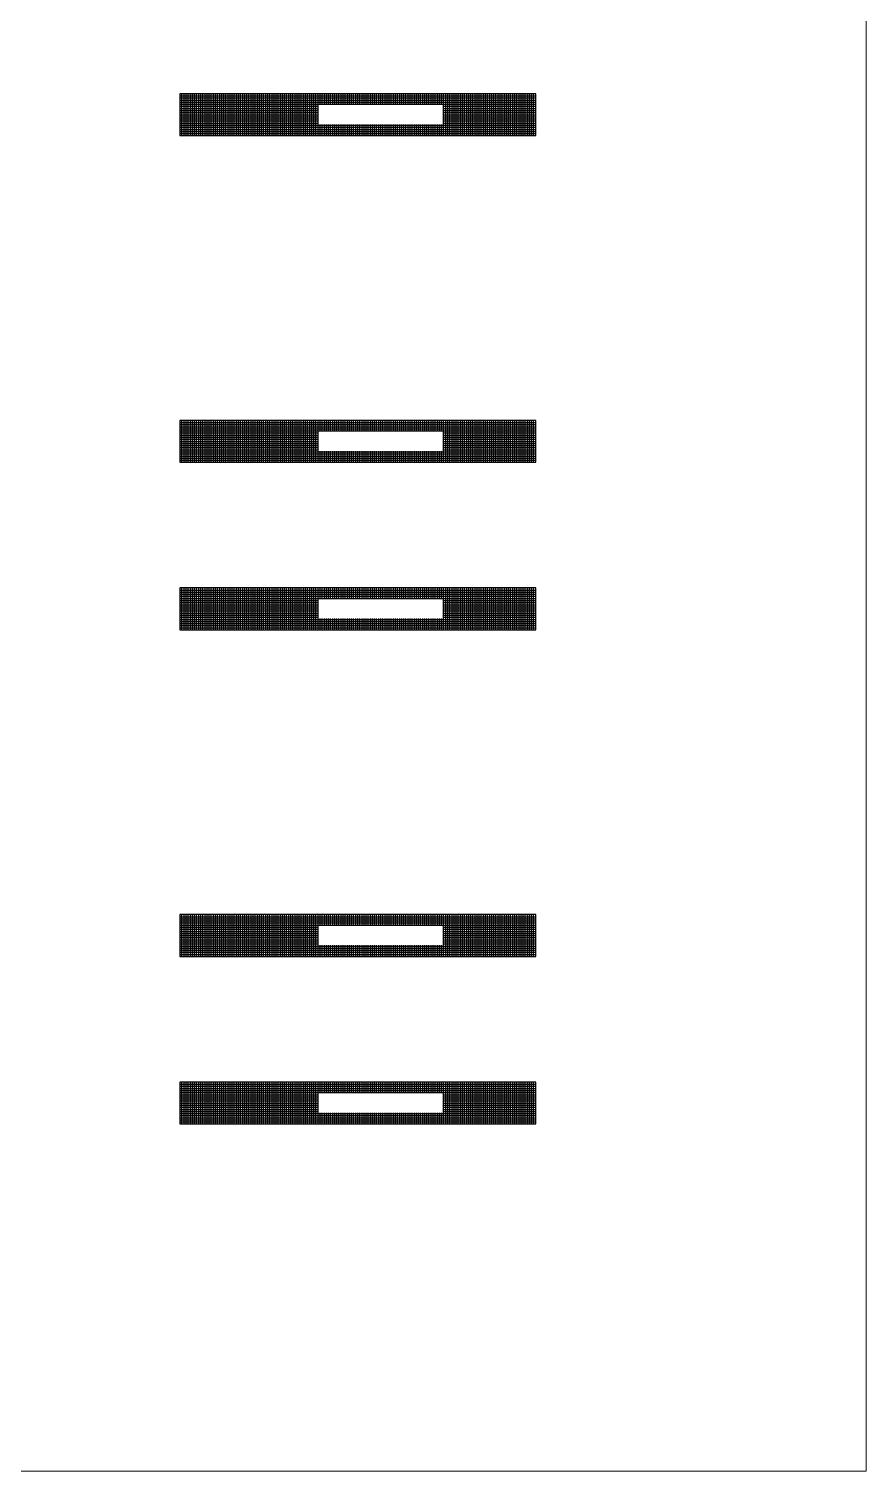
# Model space of a CAD drawing. Header units: millimetres. Extents: x 43.3 to 83.3, y 94.2 to 164.2.
# Drawn here: x 63.29 to 83.29, y 94.21 to 128.65 of the extents above; entities that cross this region are included whole.
import ezdxf

# ---------------------------------------------------------------- set-up
doc = ezdxf.new("R2010")
doc.units = ezdxf.units.MM
doc.layers.add('Adhesion Layer', color=52, linetype='Continuous')

msp = doc.modelspace()

# ---------------------------------------------------------------- linework, layer by layer
at = {"layer": 'Adhesion Layer', "linetype": 'Continuous', "lineweight": 0}
for p, q in [((83.292, 164.211), (83.292, 94.211)), ((83.292, 94.211), (43.292, 94.211))]:
    msp.add_line(p, q, dxfattribs=at)
at = {"layer": 'Adhesion Layer'}
for p, q in [((75.4, 127.1), (66.9, 127.1)), ((66.9, 127.1), (66.9, 126.1)), ((66.95, 126.1), (66.95, 127.1)), ((67, 126.1), (67, 127.1)), ((67.05, 126.1), (67.05, 127.1)), ((67.1, 126.1), (67.1, 127.1)), ((67.15, 126.1), (67.15, 127.1)), ((67.2, 126.1), (67.2, 127.1)), ((67.25, 126.1), (67.25, 127.1)), ((67.3, 126.1), (67.3, 127.1)), ((67.35, 126.1), (67.35, 127.1)), ((67.4, 126.1), (67.4, 127.1)), ((67.45, 126.1), (67.45, 127.1)), ((67.5, 126.1), (67.5, 127.1)), ((67.55, 126.1), (67.55, 127.1)), ((67.6, 126.1), (67.6, 127.1)), ((67.65, 126.1), (67.65, 127.1)), ((67.7, 126.1), (67.7, 127.1)), ((67.75, 126.1), (67.75, 127.1)), ((67.8, 126.1), (67.8, 127.1)), ((67.85, 126.1), (67.85, 127.1)), ((67.9, 126.1), (67.9, 127.1)), ((67.95, 126.1), (67.95, 127.1)), ((68, 126.1), (68, 127.1)), ((68.05, 126.1), (68.05, 127.1)), ((68.1, 126.1), (68.1, 127.1)), ((68.15, 126.1), (68.15, 127.1)), ((68.2, 126.1), (68.2, 127.1)), ((68.25, 126.1), (68.25, 127.1)), ((68.3, 126.1), (68.3, 127.1)), ((68.35, 126.1), (68.35, 127.1)), ((68.4, 126.1), (68.4, 127.1)), ((68.45, 126.1), (68.45, 127.1)), ((68.5, 126.1), (68.5, 127.1)), ((68.55, 126.1), (68.55, 127.1)), ((68.6, 126.1), (68.6, 127.1)), ((68.65, 126.1), (68.65, 127.1)), ((68.7, 126.1), (68.7, 127.1)), ((68.75, 126.1), (68.75, 127.1)), ((68.8, 126.1), (68.8, 127.1)), ((68.85, 126.1), (68.85, 127.1)), ((68.9, 126.1), (68.9, 127.1)), ((68.95, 126.1), (68.95, 127.1)), ((69, 126.1), (69, 127.1)), ((69.05, 126.1), (69.05, 127.1)), ((69.1, 126.1), (69.1, 127.1)), ((69.15, 126.1), (69.15, 127.1)), ((69.2, 126.1), (69.2, 127.1)), ((69.25, 126.1), (69.25, 127.1)), ((69.3, 126.1), (69.3, 127.1)), ((69.35, 126.1), (69.35, 127.1)), ((69.4, 126.1), (69.4, 127.1)), ((69.45, 126.1), (69.45, 127.1)), ((69.5, 126.1), (69.5, 127.1)), ((69.55, 126.1), (69.55, 127.1)), ((69.6, 126.1), (69.6, 127.1)), ((69.65, 126.1), (69.65, 127.1)), ((69.7, 126.1), (69.7, 127.1)), ((69.75, 126.1), (69.75, 127.1)), ((69.8, 126.1), (69.8, 127.1)), ((69.85, 126.1), (69.85, 127.1)), ((69.9, 126.1), (69.9, 127.1)), ((69.95, 126.1), (69.95, 127.1)), ((70, 126.1), (70, 127.1)), ((70.05, 126.1), (70.05, 127.1)), ((70.1, 126.1), (70.1, 127.1)), ((70.15, 126.1), (70.15, 127.1)), ((70.2, 126.1), (70.2, 127.1)), ((70.25, 126.833), (70.25, 127.1)), ((70.3, 126.833), (70.3, 127.1)), ((70.35, 126.833), (70.35, 127.1)), ((70.4, 126.833), (70.4, 127.1)), ((70.45, 126.833), (70.45, 127.1)), ((70.5, 126.833), (70.5, 127.1)), ((70.55, 126.833), (70.55, 127.1)), ((70.6, 126.833), (70.6, 127.1)), ((70.65, 126.833), (70.65, 127.1)), ((70.7, 126.833), (70.7, 127.1)), ((70.75, 126.833), (70.75, 127.1)), ((70.8, 126.833), (70.8, 127.1)), ((70.85, 126.833), (70.85, 127.1)), ((70.9, 126.833), (70.9, 127.1)), ((70.95, 126.833), (70.95, 127.1)), ((71, 126.833), (71, 127.1)), ((71.05, 126.833), (71.05, 127.1)), ((71.1, 126.833), (71.1, 127.1)), ((71.15, 126.833), (71.15, 127.1)), ((71.2, 126.833), (71.2, 127.1)), ((71.25, 126.833), (71.25, 127.1)), ((71.3, 126.833), (71.3, 127.1)), ((71.35, 126.833), (71.35, 127.1)), ((71.4, 126.833), (71.4, 127.1)), ((71.45, 126.833), (71.45, 127.1)), ((71.5, 126.833), (71.5, 127.1)), ((71.55, 126.833), (71.55, 127.1)), ((71.6, 126.833), (71.6, 127.1)), ((71.65, 126.833), (71.65, 127.1)), ((71.7, 126.833), (71.7, 127.1)), ((71.75, 126.833), (71.75, 127.1)), ((71.8, 126.833), (71.8, 127.1)), ((71.85, 126.833), (71.85, 127.1)), ((71.9, 126.833), (71.9, 127.1)), ((71.95, 126.833), (71.95, 127.1)), ((72, 126.833), (72, 127.1)), ((72.05, 126.833), (72.05, 127.1)), ((72.1, 126.833), (72.1, 127.1)), ((72.15, 126.833), (72.15, 127.1)), ((72.2, 126.833), (72.2, 127.1)), ((72.25, 126.833), (72.25, 127.1)), ((72.3, 126.833), (72.3, 127.1)), ((72.35, 126.833), (72.35, 127.1)), ((72.4, 126.833), (72.4, 127.1)), ((72.45, 126.833), (72.45, 127.1)), ((72.5, 126.833), (72.5, 127.1)), ((72.55, 126.833), (72.55, 127.1)), ((72.6, 126.833), (72.6, 127.1)), ((72.65, 126.833), (72.65, 127.1)), ((72.7, 126.833), (72.7, 127.1)), ((72.75, 126.833), (72.75, 127.1)), ((72.8, 126.833), (72.8, 127.1)), ((72.85, 126.833), (72.85, 127.1)), ((72.9, 126.833), (72.9, 127.1)), ((72.95, 126.833), (72.95, 127.1)), ((73, 126.833), (73, 127.1)), ((73.05, 126.833), (73.05, 127.1)), ((73.1, 126.833), (73.1, 127.1)), ((73.15, 126.833), (73.15, 127.1)), ((73.2, 126.1), (73.2, 127.1)), ((73.25, 126.1), (73.25, 127.1)), ((73.3, 126.1), (73.3, 127.1)), ((73.35, 126.1), (73.35, 127.1)), ((73.4, 126.1), (73.4, 127.1)), ((73.45, 126.1), (73.45, 127.1)), ((73.5, 126.1), (73.5, 127.1)), ((73.55, 126.1), (73.55, 127.1)), ((73.6, 126.1), (73.6, 127.1)), ((73.65, 126.1), (73.65, 127.1)), ((73.7, 126.1), (73.7, 127.1)), ((73.75, 126.1), (73.75, 127.1)), ((73.8, 126.1), (73.8, 127.1)), ((73.85, 126.1), (73.85, 127.1)), ((73.9, 126.1), (73.9, 127.1)), ((73.95, 126.1), (73.95, 127.1)), ((74, 126.1), (74, 127.1)), ((74.05, 126.1), (74.05, 127.1)), ((74.1, 126.1), (74.1, 127.1)), ((74.15, 126.1), (74.15, 127.1)), ((74.2, 126.1), (74.2, 127.1)), ((74.25, 126.1), (74.25, 127.1)), ((74.3, 126.1), (74.3, 127.1)), ((74.35, 126.1), (74.35, 127.1)), ((74.4, 126.1), (74.4, 127.1)), ((74.45, 126.1), (74.45, 127.1)), ((74.5, 126.1), (74.5, 127.1)), ((74.55, 126.1), (74.55, 127.1)), ((74.6, 126.1), (74.6, 127.1)), ((74.65, 126.1), (74.65, 127.1)), ((74.7, 126.1), (74.7, 127.1)), ((74.75, 126.1), (74.75, 127.1)), ((74.8, 126.1), (74.8, 127.1)), ((74.85, 126.1), (74.85, 127.1)), ((74.9, 126.1), (74.9, 127.1)), ((74.95, 126.1), (74.95, 127.1)), ((75, 126.1), (75, 127.1)), ((75.05, 126.1), (75.05, 127.1)), ((75.1, 126.1), (75.1, 127.1)), ((75.15, 126.1), (75.15, 127.1)), ((75.2, 126.1), (75.2, 127.1)), ((75.25, 126.1), (75.25, 127.1)), ((75.3, 126.1), (75.3, 127.1)), ((75.35, 126.1), (75.35, 127.1)), ((75.4, 126.1), (75.4, 127.1)), ((66.9, 127.05), (75.4, 127.05)), ((66.9, 127), (75.4, 127)), ((66.9, 126.95), (75.4, 126.95)), ((66.9, 126.9), (75.4, 126.9)), ((66.9, 126.85), (75.4, 126.85)), ((66.9, 126.8), (70.2, 126.8)), ((66.9, 126.75), (70.2, 126.75)), ((73.2, 126.8), (75.4, 126.8)), ((73.2, 126.75), (75.4, 126.75)), ((66.9, 126.7), (70.2, 126.7)), ((66.9, 126.65), (70.2, 126.65)), ((66.9, 126.6), (70.2, 126.6)), ((66.9, 126.55), (70.2, 126.55)), ((66.9, 126.5), (70.2, 126.5)), ((66.9, 126.45), (70.2, 126.45)), ((66.9, 126.4), (70.2, 126.4)), ((73.2, 126.7), (75.4, 126.7)), ((73.2, 126.65), (75.4, 126.65)), ((73.2, 126.6), (75.4, 126.6)), ((73.2, 126.55), (75.4, 126.55)), ((73.2, 126.5), (75.4, 126.5)), ((73.2, 126.45), (75.4, 126.45)), ((73.2, 126.4), (75.4, 126.4)), ((66.9, 126.35), (75.4, 126.35)), ((66.9, 126.3), (75.4, 126.3)), ((66.9, 126.25), (75.4, 126.25)), ((66.9, 126.2), (75.4, 126.2)), ((66.9, 126.15), (75.4, 126.15)), ((66.9, 126.1), (75.4, 126.1)), ((70.25, 126.1), (70.25, 126.367)), ((70.3, 126.1), (70.3, 126.367)), ((70.35, 126.1), (70.35, 126.367)), ((70.4, 126.1), (70.4, 126.367)), ((70.45, 126.1), (70.45, 126.367)), ((70.5, 126.1), (70.5, 126.367)), ((70.55, 126.1), (70.55, 126.367)), ((70.6, 126.1), (70.6, 126.367)), ((70.65, 126.1), (70.65, 126.367)), ((70.7, 126.1), (70.7, 126.367)), ((70.75, 126.1), (70.75, 126.367)), ((70.8, 126.1), (70.8, 126.367)), ((70.85, 126.1), (70.85, 126.367)), ((70.9, 126.1), (70.9, 126.367)), ((70.95, 126.1), (70.95, 126.367)), ((71, 126.1), (71, 126.367)), ((71.05, 126.1), (71.05, 126.367)), ((71.1, 126.1), (71.1, 126.367)), ((71.15, 126.1), (71.15, 126.367)), ((71.2, 126.1), (71.2, 126.367)), ((71.25, 126.1), (71.25, 126.367)), ((71.3, 126.1), (71.3, 126.367)), ((71.35, 126.1), (71.35, 126.367)), ((71.4, 126.1), (71.4, 126.367)), ((71.45, 126.1), (71.45, 126.367)), ((71.5, 126.1), (71.5, 126.367)), ((71.55, 126.1), (71.55, 126.367)), ((71.6, 126.1), (71.6, 126.367)), ((71.65, 126.1), (71.65, 126.367)), ((71.7, 126.1), (71.7, 126.367)), ((71.75, 126.1), (71.75, 126.367)), ((71.8, 126.1), (71.8, 126.367)), ((71.85, 126.1), (71.85, 126.367)), ((71.9, 126.1), (71.9, 126.367)), ((71.95, 126.1), (71.95, 126.367)), ((72, 126.1), (72, 126.367)), ((72.05, 126.1), (72.05, 126.367)), ((72.1, 126.1), (72.1, 126.367)), ((72.15, 126.1), (72.15, 126.367)), ((72.2, 126.1), (72.2, 126.367)), ((72.25, 126.1), (72.25, 126.367)), ((72.3, 126.1), (72.3, 126.367)), ((72.35, 126.1), (72.35, 126.367)), ((72.4, 126.1), (72.4, 126.367)), ((72.45, 126.1), (72.45, 126.367)), ((72.5, 126.1), (72.5, 126.367)), ((72.55, 126.1), (72.55, 126.367)), ((72.6, 126.1), (72.6, 126.367)), ((72.65, 126.1), (72.65, 126.367)), ((72.7, 126.1), (72.7, 126.367)), ((72.75, 126.1), (72.75, 126.367)), ((72.8, 126.1), (72.8, 126.367)), ((72.85, 126.1), (72.85, 126.367)), ((72.9, 126.1), (72.9, 126.367)), ((72.95, 126.1), (72.95, 126.367)), ((73, 126.1), (73, 126.367)), ((73.05, 126.1), (73.05, 126.367)), ((73.1, 126.1), (73.1, 126.367)), ((73.15, 126.1), (73.15, 126.367)), ((75.4, 119.3), (66.9, 119.3)), ((66.9, 119.3), (66.9, 118.3)), ((66.9, 119.25), (75.4, 119.25)), ((66.9, 119.2), (75.4, 119.2)), ((66.95, 118.3), (66.95, 119.3)), ((67, 118.3), (67, 119.3)), ((67.05, 118.3), (67.05, 119.3)), ((67.1, 118.3), (67.1, 119.3)), ((67.15, 118.3), (67.15, 119.3)), ((67.2, 118.3), (67.2, 119.3)), ((67.25, 118.3), (67.25, 119.3)), ((67.3, 118.3), (67.3, 119.3)), ((67.35, 118.3), (67.35, 119.3)), ((67.4, 118.3), (67.4, 119.3)), ((67.45, 118.3), (67.45, 119.3)), ((67.5, 118.3), (67.5, 119.3)), ((67.55, 118.3), (67.55, 119.3)), ((67.6, 118.3), (67.6, 119.3)), ((67.65, 118.3), (67.65, 119.3)), ((67.7, 118.3), (67.7, 119.3)), ((67.75, 118.3), (67.75, 119.3)), ((67.8, 118.3), (67.8, 119.3)), ((67.85, 118.3), (67.85, 119.3)), ((67.9, 118.3), (67.9, 119.3)), ((67.95, 118.3), (67.95, 119.3)), ((68, 118.3), (68, 119.3)), ((68.05, 118.3), (68.05, 119.3)), ((68.1, 118.3), (68.1, 119.3)), ((68.15, 118.3), (68.15, 119.3)), ((68.2, 118.3), (68.2, 119.3)), ((68.25, 118.3), (68.25, 119.3)), ((68.3, 118.3), (68.3, 119.3)), ((68.35, 118.3), (68.35, 119.3)), ((68.4, 118.3), (68.4, 119.3)), ((68.45, 118.3), (68.45, 119.3)), ((68.5, 118.3), (68.5, 119.3)), ((68.55, 118.3), (68.55, 119.3)), ((68.6, 118.3), (68.6, 119.3)), ((68.65, 118.3), (68.65, 119.3)), ((68.7, 118.3), (68.7, 119.3)), ((68.75, 118.3), (68.75, 119.3)), ((68.8, 118.3), (68.8, 119.3)), ((68.85, 118.3), (68.85, 119.3)), ((68.9, 118.3), (68.9, 119.3)), ((68.95, 118.3), (68.95, 119.3)), ((69, 118.3), (69, 119.3)), ((69.05, 118.3), (69.05, 119.3)), ((69.1, 118.3), (69.1, 119.3)), ((69.15, 118.3), (69.15, 119.3)), ((69.2, 118.3), (69.2, 119.3)), ((69.25, 118.3), (69.25, 119.3)), ((69.3, 118.3), (69.3, 119.3)), ((69.35, 118.3), (69.35, 119.3)), ((69.4, 118.3), (69.4, 119.3)), ((69.45, 118.3), (69.45, 119.3)), ((69.5, 118.3), (69.5, 119.3)), ((69.55, 118.3), (69.55, 119.3)), ((69.6, 118.3), (69.6, 119.3)), ((69.65, 118.3), (69.65, 119.3)), ((69.7, 118.3), (69.7, 119.3)), ((69.75, 118.3), (69.75, 119.3)), ((69.8, 118.3), (69.8, 119.3)), ((69.85, 118.3), (69.85, 119.3)), ((69.9, 118.3), (69.9, 119.3)), ((69.95, 118.3), (69.95, 119.3)), ((70, 118.3), (70, 119.3)), ((70.05, 118.3), (70.05, 119.3)), ((70.1, 118.3), (70.1, 119.3)), ((70.15, 118.3), (70.15, 119.3)), ((70.2, 118.3), (70.2, 119.3)), ((70.25, 119.033), (70.25, 119.3)), ((70.3, 119.033), (70.3, 119.3)), ((70.35, 119.033), (70.35, 119.3)), ((70.4, 119.033), (70.4, 119.3)), ((70.45, 119.033), (70.45, 119.3)), ((70.5, 119.033), (70.5, 119.3)), ((70.55, 119.033), (70.55, 119.3)), ((70.6, 119.033), (70.6, 119.3)), ((70.65, 119.033), (70.65, 119.3)), ((70.7, 119.033), (70.7, 119.3)), ((70.75, 119.033), (70.75, 119.3)), ((70.8, 119.033), (70.8, 119.3)), ((70.85, 119.033), (70.85, 119.3)), ((70.9, 119.033), (70.9, 119.3)), ((70.95, 119.033), (70.95, 119.3)), ((71, 119.033), (71, 119.3)), ((71.05, 119.033), (71.05, 119.3)), ((71.1, 119.033), (71.1, 119.3)), ((71.15, 119.033), (71.15, 119.3)), ((71.2, 119.033), (71.2, 119.3)), ((71.25, 119.033), (71.25, 119.3)), ((71.3, 119.033), (71.3, 119.3)), ((71.35, 119.033), (71.35, 119.3)), ((71.4, 119.033), (71.4, 119.3)), ((71.45, 119.033), (71.45, 119.3)), ((71.5, 119.033), (71.5, 119.3)), ((71.55, 119.033), (71.55, 119.3)), ((71.6, 119.033), (71.6, 119.3)), ((71.65, 119.033), (71.65, 119.3)), ((71.7, 119.033), (71.7, 119.3)), ((71.75, 119.033), (71.75, 119.3)), ((71.8, 119.033), (71.8, 119.3)), ((71.85, 119.033), (71.85, 119.3)), ((71.9, 119.033), (71.9, 119.3)), ((71.95, 119.033), (71.95, 119.3)), ((72, 119.033), (72, 119.3)), ((72.05, 119.033), (72.05, 119.3)), ((72.1, 119.033), (72.1, 119.3)), ((72.15, 119.033), (72.15, 119.3)), ((72.2, 119.033), (72.2, 119.3)), ((72.25, 119.033), (72.25, 119.3)), ((72.3, 119.033), (72.3, 119.3)), ((72.35, 119.033), (72.35, 119.3)), ((72.4, 119.033), (72.4, 119.3)), ((72.45, 119.033), (72.45, 119.3)), ((72.5, 119.033), (72.5, 119.3)), ((72.55, 119.033), (72.55, 119.3)), ((72.6, 119.033), (72.6, 119.3)), ((72.65, 119.033), (72.65, 119.3)), ((72.7, 119.033), (72.7, 119.3)), ((72.75, 119.033), (72.75, 119.3)), ((72.8, 119.033), (72.8, 119.3)), ((72.85, 119.033), (72.85, 119.3)), ((72.9, 119.033), (72.9, 119.3)), ((72.95, 119.033), (72.95, 119.3)), ((73, 119.033), (73, 119.3)), ((73.05, 119.033), (73.05, 119.3)), ((73.1, 119.033), (73.1, 119.3)), ((73.15, 119.033), (73.15, 119.3)), ((73.2, 118.3), (73.2, 119.3)), ((73.25, 118.3), (73.25, 119.3)), ((73.3, 118.3), (73.3, 119.3)), ((73.35, 118.3), (73.35, 119.3)), ((73.4, 118.3), (73.4, 119.3)), ((73.45, 118.3), (73.45, 119.3)), ((73.5, 118.3), (73.5, 119.3)), ((73.55, 118.3), (73.55, 119.3)), ((73.6, 118.3), (73.6, 119.3)), ((73.65, 118.3), (73.65, 119.3)), ((73.7, 118.3), (73.7, 119.3)), ((73.75, 118.3), (73.75, 119.3)), ((73.8, 118.3), (73.8, 119.3)), ((73.85, 118.3), (73.85, 119.3)), ((73.9, 118.3), (73.9, 119.3)), ((73.95, 118.3), (73.95, 119.3)), ((74, 118.3), (74, 119.3)), ((74.05, 118.3), (74.05, 119.3)), ((74.1, 118.3), (74.1, 119.3)), ((74.15, 118.3), (74.15, 119.3)), ((74.2, 118.3), (74.2, 119.3)), ((74.25, 118.3), (74.25, 119.3)), ((74.3, 118.3), (74.3, 119.3)), ((74.35, 118.3), (74.35, 119.3)), ((74.4, 118.3), (74.4, 119.3)), ((74.45, 118.3), (74.45, 119.3)), ((74.5, 118.3), (74.5, 119.3)), ((74.55, 118.3), (74.55, 119.3)), ((74.6, 118.3), (74.6, 119.3)), ((74.65, 118.3), (74.65, 119.3)), ((74.7, 118.3), (74.7, 119.3)), ((74.75, 118.3), (74.75, 119.3)), ((74.8, 118.3), (74.8, 119.3)), ((74.85, 118.3), (74.85, 119.3)), ((74.9, 118.3), (74.9, 119.3)), ((74.95, 118.3), (74.95, 119.3)), ((75, 118.3), (75, 119.3)), ((75.05, 118.3), (75.05, 119.3)), ((75.1, 118.3), (75.1, 119.3)), ((75.15, 118.3), (75.15, 119.3)), ((75.2, 118.3), (75.2, 119.3)), ((75.25, 118.3), (75.25, 119.3)), ((75.3, 118.3), (75.3, 119.3)), ((75.35, 118.3), (75.35, 119.3)), ((75.4, 118.3), (75.4, 119.3)), ((66.9, 119.15), (75.4, 119.15)), ((66.9, 119.1), (75.4, 119.1)), ((66.9, 119.05), (75.4, 119.05)), ((66.9, 119), (70.2, 119)), ((66.9, 118.95), (70.2, 118.95)), ((66.9, 118.9), (70.2, 118.9)), ((66.9, 118.85), (70.2, 118.85)), ((73.2, 119), (75.4, 119)), ((73.2, 118.95), (75.4, 118.95)), ((73.2, 118.9), (75.4, 118.9)), ((73.2, 118.85), (75.4, 118.85)), ((66.9, 118.8), (70.2, 118.8)), ((66.9, 118.75), (70.2, 118.75)), ((66.9, 118.7), (70.2, 118.7)), ((66.9, 118.65), (70.2, 118.65)), ((66.9, 118.6), (70.2, 118.6)), ((66.9, 118.55), (75.4, 118.55)), ((66.9, 118.5), (75.4, 118.5)), ((70.25, 118.3), (70.25, 118.567)), ((70.3, 118.3), (70.3, 118.567)), ((70.35, 118.3), (70.35, 118.567)), ((70.4, 118.3), (70.4, 118.567)), ((70.45, 118.3), (70.45, 118.567)), ((70.5, 118.3), (70.5, 118.567)), ((70.55, 118.3), (70.55, 118.567)), ((70.6, 118.3), (70.6, 118.567)), ((70.65, 118.3), (70.65, 118.567)), ((70.7, 118.3), (70.7, 118.567)), ((70.75, 118.3), (70.75, 118.567)), ((70.8, 118.3), (70.8, 118.567)), ((70.85, 118.3), (70.85, 118.567)), ((70.9, 118.3), (70.9, 118.567)), ((70.95, 118.3), (70.95, 118.567)), ((71, 118.3), (71, 118.567)), ((71.05, 118.3), (71.05, 118.567)), ((71.1, 118.3), (71.1, 118.567)), ((71.15, 118.3), (71.15, 118.567)), ((71.2, 118.3), (71.2, 118.567)), ((71.25, 118.3), (71.25, 118.567)), ((71.3, 118.3), (71.3, 118.567)), ((71.35, 118.3), (71.35, 118.567)), ((71.4, 118.3), (71.4, 118.567)), ((71.45, 118.3), (71.45, 118.567)), ((71.5, 118.3), (71.5, 118.567)), ((71.55, 118.3), (71.55, 118.567)), ((71.6, 118.3), (71.6, 118.567)), ((71.65, 118.3), (71.65, 118.567)), ((71.7, 118.3), (71.7, 118.567)), ((71.75, 118.3), (71.75, 118.567)), ((71.8, 118.3), (71.8, 118.567)), ((71.85, 118.3), (71.85, 118.567)), ((71.9, 118.3), (71.9, 118.567)), ((71.95, 118.3), (71.95, 118.567)), ((72, 118.3), (72, 118.567)), ((72.05, 118.3), (72.05, 118.567)), ((72.1, 118.3), (72.1, 118.567)), ((72.15, 118.3), (72.15, 118.567)), ((72.2, 118.3), (72.2, 118.567)), ((72.25, 118.3), (72.25, 118.567)), ((72.3, 118.3), (72.3, 118.567)), ((72.35, 118.3), (72.35, 118.567)), ((72.4, 118.3), (72.4, 118.567)), ((72.45, 118.3), (72.45, 118.567)), ((72.5, 118.3), (72.5, 118.567)), ((72.55, 118.3), (72.55, 118.567)), ((72.6, 118.3), (72.6, 118.567)), ((72.65, 118.3), (72.65, 118.567)), ((72.7, 118.3), (72.7, 118.567)), ((72.75, 118.3), (72.75, 118.567)), ((72.8, 118.3), (72.8, 118.567)), ((72.85, 118.3), (72.85, 118.567)), ((72.9, 118.3), (72.9, 118.567)), ((72.95, 118.3), (72.95, 118.567)), ((73, 118.3), (73, 118.567)), ((73.05, 118.3), (73.05, 118.567)), ((73.1, 118.3), (73.1, 118.567)), ((73.15, 118.3), (73.15, 118.567)), ((73.2, 118.8), (75.4, 118.8)), ((73.2, 118.75), (75.4, 118.75)), ((73.2, 118.7), (75.4, 118.7)), ((73.2, 118.65), (75.4, 118.65)), ((73.2, 118.6), (75.4, 118.6)), ((66.9, 118.45), (75.4, 118.45)), ((66.9, 118.4), (75.4, 118.4)), ((66.9, 118.35), (75.4, 118.35)), ((66.9, 118.3), (75.4, 118.3)), ((75.4, 115.3), (66.9, 115.3)), ((66.9, 115.3), (66.9, 114.3)), ((66.9, 115.25), (75.4, 115.25)), ((66.9, 115.2), (75.4, 115.2)), ((66.9, 115.15), (75.4, 115.15)), ((66.9, 115.1), (75.4, 115.1)), ((66.9, 115.05), (75.4, 115.05)), ((66.95, 114.3), (66.95, 115.3)), ((67, 114.3), (67, 115.3)), ((67.05, 114.3), (67.05, 115.3)), ((67.1, 114.3), (67.1, 115.3)), ((67.15, 114.3), (67.15, 115.3)), ((67.2, 114.3), (67.2, 115.3)), ((67.25, 114.3), (67.25, 115.3)), ((67.3, 114.3), (67.3, 115.3)), ((67.35, 114.3), (67.35, 115.3)), ((67.4, 114.3), (67.4, 115.3)), ((67.45, 114.3), (67.45, 115.3)), ((67.5, 114.3), (67.5, 115.3)), ((67.55, 114.3), (67.55, 115.3)), ((67.6, 114.3), (67.6, 115.3)), ((67.65, 114.3), (67.65, 115.3)), ((67.7, 114.3), (67.7, 115.3)), ((67.75, 114.3), (67.75, 115.3)), ((67.8, 114.3), (67.8, 115.3)), ((67.85, 114.3), (67.85, 115.3)), ((67.9, 114.3), (67.9, 115.3)), ((67.95, 114.3), (67.95, 115.3)), ((68, 114.3), (68, 115.3)), ((68.05, 114.3), (68.05, 115.3)), ((68.1, 114.3), (68.1, 115.3)), ((68.15, 114.3), (68.15, 115.3)), ((68.2, 114.3), (68.2, 115.3)), ((68.25, 114.3), (68.25, 115.3)), ((68.3, 114.3), (68.3, 115.3)), ((68.35, 114.3), (68.35, 115.3)), ((68.4, 114.3), (68.4, 115.3)), ((68.45, 114.3), (68.45, 115.3)), ((68.5, 114.3), (68.5, 115.3)), ((68.55, 114.3), (68.55, 115.3)), ((68.6, 114.3), (68.6, 115.3)), ((68.65, 114.3), (68.65, 115.3)), ((68.7, 114.3), (68.7, 115.3)), ((68.75, 114.3), (68.75, 115.3)), ((68.8, 114.3), (68.8, 115.3)), ((68.85, 114.3), (68.85, 115.3)), ((68.9, 114.3), (68.9, 115.3)), ((68.95, 114.3), (68.95, 115.3)), ((69, 114.3), (69, 115.3)), ((69.05, 114.3), (69.05, 115.3)), ((69.1, 114.3), (69.1, 115.3)), ((69.15, 114.3), (69.15, 115.3)), ((69.2, 114.3), (69.2, 115.3)), ((69.25, 114.3), (69.25, 115.3)), ((69.3, 114.3), (69.3, 115.3)), ((69.35, 114.3), (69.35, 115.3)), ((69.4, 114.3), (69.4, 115.3)), ((69.45, 114.3), (69.45, 115.3)), ((69.5, 114.3), (69.5, 115.3)), ((69.55, 114.3), (69.55, 115.3)), ((69.6, 114.3), (69.6, 115.3)), ((69.65, 114.3), (69.65, 115.3)), ((69.7, 114.3), (69.7, 115.3)), ((69.75, 114.3), (69.75, 115.3)), ((69.8, 114.3), (69.8, 115.3)), ((69.85, 114.3), (69.85, 115.3)), ((69.9, 114.3), (69.9, 115.3)), ((69.95, 114.3), (69.95, 115.3)), ((70, 114.3), (70, 115.3)), ((70.05, 114.3), (70.05, 115.3)), ((70.1, 114.3), (70.1, 115.3)), ((70.15, 114.3), (70.15, 115.3)), ((70.2, 114.3), (70.2, 115.3)), ((70.25, 115.033), (70.25, 115.3)), ((70.3, 115.033), (70.3, 115.3)), ((70.35, 115.033), (70.35, 115.3)), ((70.4, 115.033), (70.4, 115.3)), ((70.45, 115.033), (70.45, 115.3)), ((70.5, 115.033), (70.5, 115.3)), ((70.55, 115.033), (70.55, 115.3)), ((70.6, 115.033), (70.6, 115.3)), ((70.65, 115.033), (70.65, 115.3)), ((70.7, 115.033), (70.7, 115.3)), ((70.75, 115.033), (70.75, 115.3)), ((70.8, 115.033), (70.8, 115.3)), ((70.85, 115.033), (70.85, 115.3)), ((70.9, 115.033), (70.9, 115.3)), ((70.95, 115.033), (70.95, 115.3)), ((71, 115.033), (71, 115.3)), ((71.05, 115.033), (71.05, 115.3)), ((71.1, 115.033), (71.1, 115.3)), ((71.15, 115.033), (71.15, 115.3)), ((71.2, 115.033), (71.2, 115.3)), ((71.25, 115.033), (71.25, 115.3)), ((71.3, 115.033), (71.3, 115.3)), ((71.35, 115.033), (71.35, 115.3)), ((71.4, 115.033), (71.4, 115.3)), ((71.45, 115.033), (71.45, 115.3)), ((71.5, 115.033), (71.5, 115.3)), ((71.55, 115.033), (71.55, 115.3)), ((71.6, 115.033), (71.6, 115.3)), ((71.65, 115.033), (71.65, 115.3)), ((71.7, 115.033), (71.7, 115.3)), ((71.75, 115.033), (71.75, 115.3)), ((71.8, 115.033), (71.8, 115.3)), ((71.85, 115.033), (71.85, 115.3)), ((71.9, 115.033), (71.9, 115.3)), ((71.95, 115.033), (71.95, 115.3)), ((72, 115.033), (72, 115.3)), ((72.05, 115.033), (72.05, 115.3)), ((72.1, 115.033), (72.1, 115.3)), ((72.15, 115.033), (72.15, 115.3)), ((72.2, 115.033), (72.2, 115.3)), ((72.25, 115.033), (72.25, 115.3)), ((72.3, 115.033), (72.3, 115.3)), ((72.35, 115.033), (72.35, 115.3)), ((72.4, 115.033), (72.4, 115.3)), ((72.45, 115.033), (72.45, 115.3)), ((72.5, 115.033), (72.5, 115.3)), ((72.55, 115.033), (72.55, 115.3)), ((72.6, 115.033), (72.6, 115.3)), ((72.65, 115.033), (72.65, 115.3)), ((72.7, 115.033), (72.7, 115.3)), ((72.75, 115.033), (72.75, 115.3)), ((72.8, 115.033), (72.8, 115.3)), ((72.85, 115.033), (72.85, 115.3)), ((72.9, 115.033), (72.9, 115.3)), ((72.95, 115.033), (72.95, 115.3)), ((73, 115.033), (73, 115.3)), ((73.05, 115.033), (73.05, 115.3)), ((73.1, 115.033), (73.1, 115.3)), ((73.15, 115.033), (73.15, 115.3)), ((73.2, 114.3), (73.2, 115.3)), ((73.25, 114.3), (73.25, 115.3)), ((73.3, 114.3), (73.3, 115.3)), ((73.35, 114.3), (73.35, 115.3)), ((73.4, 114.3), (73.4, 115.3)), ((73.45, 114.3), (73.45, 115.3)), ((73.5, 114.3), (73.5, 115.3)), ((73.55, 114.3), (73.55, 115.3)), ((73.6, 114.3), (73.6, 115.3)), ((73.65, 114.3), (73.65, 115.3)), ((73.7, 114.3), (73.7, 115.3)), ((73.75, 114.3), (73.75, 115.3)), ((73.8, 114.3), (73.8, 115.3)), ((73.85, 114.3), (73.85, 115.3)), ((73.9, 114.3), (73.9, 115.3)), ((73.95, 114.3), (73.95, 115.3)), ((74, 114.3), (74, 115.3)), ((74.05, 114.3), (74.05, 115.3)), ((74.1, 114.3), (74.1, 115.3)), ((74.15, 114.3), (74.15, 115.3)), ((74.2, 114.3), (74.2, 115.3)), ((74.25, 114.3), (74.25, 115.3)), ((74.3, 114.3), (74.3, 115.3)), ((74.35, 114.3), (74.35, 115.3)), ((74.4, 114.3), (74.4, 115.3)), ((74.45, 114.3), (74.45, 115.3)), ((74.5, 114.3), (74.5, 115.3)), ((74.55, 114.3), (74.55, 115.3)), ((74.6, 114.3), (74.6, 115.3)), ((74.65, 114.3), (74.65, 115.3)), ((74.7, 114.3), (74.7, 115.3)), ((74.75, 114.3), (74.75, 115.3)), ((74.8, 114.3), (74.8, 115.3)), ((74.85, 114.3), (74.85, 115.3)), ((74.9, 114.3), (74.9, 115.3)), ((74.95, 114.3), (74.95, 115.3)), ((75, 114.3), (75, 115.3)), ((75.05, 114.3), (75.05, 115.3)), ((75.1, 114.3), (75.1, 115.3)), ((75.15, 114.3), (75.15, 115.3)), ((75.2, 114.3), (75.2, 115.3)), ((75.25, 114.3), (75.25, 115.3)), ((75.3, 114.3), (75.3, 115.3)), ((75.35, 114.3), (75.35, 115.3)), ((75.4, 114.3), (75.4, 115.3)), ((66.9, 115), (70.2, 115)), ((66.9, 114.95), (70.2, 114.95)), ((66.9, 114.9), (70.2, 114.9)), ((66.9, 114.85), (70.2, 114.85)), ((66.9, 114.8), (70.2, 114.8)), ((66.9, 114.75), (70.2, 114.75)), ((66.9, 114.7), (70.2, 114.7)), ((73.2, 115), (75.4, 115)), ((73.2, 114.95), (75.4, 114.95)), ((73.2, 114.9), (75.4, 114.9)), ((73.2, 114.85), (75.4, 114.85)), ((73.2, 114.8), (75.4, 114.8)), ((73.2, 114.75), (75.4, 114.75)), ((73.2, 114.7), (75.4, 114.7)), ((66.9, 114.65), (70.2, 114.65)), ((66.9, 114.6), (70.2, 114.6)), ((66.9, 114.55), (75.4, 114.55)), ((66.9, 114.5), (75.4, 114.5)), ((66.9, 114.45), (75.4, 114.45)), ((66.9, 114.4), (75.4, 114.4)), ((66.9, 114.35), (75.4, 114.35)), ((70.25, 114.3), (70.25, 114.567)), ((70.3, 114.3), (70.3, 114.567)), ((70.35, 114.3), (70.35, 114.567)), ((70.4, 114.3), (70.4, 114.567)), ((70.45, 114.3), (70.45, 114.567)), ((70.5, 114.3), (70.5, 114.567)), ((70.55, 114.3), (70.55, 114.567)), ((70.6, 114.3), (70.6, 114.567)), ((70.65, 114.3), (70.65, 114.567)), ((70.7, 114.3), (70.7, 114.567)), ((70.75, 114.3), (70.75, 114.567)), ((70.8, 114.3), (70.8, 114.567)), ((70.85, 114.3), (70.85, 114.567)), ((70.9, 114.3), (70.9, 114.567)), ((70.95, 114.3), (70.95, 114.567)), ((71, 114.3), (71, 114.567)), ((71.05, 114.3), (71.05, 114.567)), ((71.1, 114.3), (71.1, 114.567)), ((71.15, 114.3), (71.15, 114.567)), ((71.2, 114.3), (71.2, 114.567)), ((71.25, 114.3), (71.25, 114.567)), ((71.3, 114.3), (71.3, 114.567)), ((71.35, 114.3), (71.35, 114.567)), ((71.4, 114.3), (71.4, 114.567)), ((71.45, 114.3), (71.45, 114.567)), ((71.5, 114.3), (71.5, 114.567)), ((71.55, 114.3), (71.55, 114.567)), ((71.6, 114.3), (71.6, 114.567)), ((71.65, 114.3), (71.65, 114.567)), ((71.7, 114.3), (71.7, 114.567)), ((71.75, 114.3), (71.75, 114.567)), ((71.8, 114.3), (71.8, 114.567)), ((71.85, 114.3), (71.85, 114.567)), ((71.9, 114.3), (71.9, 114.567)), ((71.95, 114.3), (71.95, 114.567)), ((72, 114.3), (72, 114.567)), ((72.05, 114.3), (72.05, 114.567)), ((72.1, 114.3), (72.1, 114.567)), ((72.15, 114.3), (72.15, 114.567)), ((72.2, 114.3), (72.2, 114.567)), ((72.25, 114.3), (72.25, 114.567)), ((72.3, 114.3), (72.3, 114.567)), ((72.35, 114.3), (72.35, 114.567)), ((72.4, 114.3), (72.4, 114.567)), ((72.45, 114.3), (72.45, 114.567)), ((72.5, 114.3), (72.5, 114.567)), ((72.55, 114.3), (72.55, 114.567)), ((72.6, 114.3), (72.6, 114.567)), ((72.65, 114.3), (72.65, 114.567)), ((72.7, 114.3), (72.7, 114.567)), ((72.75, 114.3), (72.75, 114.567)), ((72.8, 114.3), (72.8, 114.567)), ((72.85, 114.3), (72.85, 114.567)), ((72.9, 114.3), (72.9, 114.567)), ((72.95, 114.3), (72.95, 114.567)), ((73, 114.3), (73, 114.567)), ((73.05, 114.3), (73.05, 114.567)), ((73.1, 114.3), (73.1, 114.567)), ((73.15, 114.3), (73.15, 114.567)), ((73.2, 114.65), (75.4, 114.65)), ((73.2, 114.6), (75.4, 114.6)), ((66.9, 114.3), (75.4, 114.3)), ((75.4, 107.5), (66.9, 107.5)), ((66.9, 107.5), (66.9, 106.5)), ((66.95, 106.5), (66.95, 107.5)), ((67, 106.5), (67, 107.5)), ((67.05, 106.5), (67.05, 107.5)), ((67.1, 106.5), (67.1, 107.5)), ((67.15, 106.5), (67.15, 107.5)), ((67.2, 106.5), (67.2, 107.5)), ((67.25, 106.5), (67.25, 107.5)), ((67.3, 106.5), (67.3, 107.5)), ((67.35, 106.5), (67.35, 107.5)), ((67.4, 106.5), (67.4, 107.5)), ((67.45, 106.5), (67.45, 107.5)), ((67.5, 106.5), (67.5, 107.5)), ((67.55, 106.5), (67.55, 107.5)), ((67.6, 106.5), (67.6, 107.5)), ((67.65, 106.5), (67.65, 107.5)), ((67.7, 106.5), (67.7, 107.5)), ((67.75, 106.5), (67.75, 107.5)), ((67.8, 106.5), (67.8, 107.5)), ((67.85, 106.5), (67.85, 107.5)), ((67.9, 106.5), (67.9, 107.5)), ((67.95, 106.5), (67.95, 107.5)), ((68, 106.5), (68, 107.5)), ((68.05, 106.5), (68.05, 107.5)), ((68.1, 106.5), (68.1, 107.5)), ((68.15, 106.5), (68.15, 107.5)), ((68.2, 106.5), (68.2, 107.5)), ((68.25, 106.5), (68.25, 107.5)), ((68.3, 106.5), (68.3, 107.5)), ((68.35, 106.5), (68.35, 107.5)), ((68.4, 106.5), (68.4, 107.5)), ((68.45, 106.5), (68.45, 107.5)), ((68.5, 106.5), (68.5, 107.5)), ((68.55, 106.5), (68.55, 107.5)), ((68.6, 106.5), (68.6, 107.5)), ((68.65, 106.5), (68.65, 107.5)), ((68.7, 106.5), (68.7, 107.5)), ((68.75, 106.5), (68.75, 107.5)), ((68.8, 106.5), (68.8, 107.5)), ((68.85, 106.5), (68.85, 107.5)), ((68.9, 106.5), (68.9, 107.5)), ((68.95, 106.5), (68.95, 107.5)), ((69, 106.5), (69, 107.5)), ((69.05, 106.5), (69.05, 107.5)), ((69.1, 106.5), (69.1, 107.5)), ((69.15, 106.5), (69.15, 107.5)), ((69.2, 106.5), (69.2, 107.5)), ((69.25, 106.5), (69.25, 107.5)), ((69.3, 106.5), (69.3, 107.5)), ((69.35, 106.5), (69.35, 107.5)), ((69.4, 106.5), (69.4, 107.5)), ((69.45, 106.5), (69.45, 107.5)), ((69.5, 106.5), (69.5, 107.5)), ((69.55, 106.5), (69.55, 107.5)), ((69.6, 106.5), (69.6, 107.5)), ((69.65, 106.5), (69.65, 107.5)), ((69.7, 106.5), (69.7, 107.5)), ((69.75, 106.5), (69.75, 107.5)), ((69.8, 106.5), (69.8, 107.5)), ((69.85, 106.5), (69.85, 107.5)), ((69.9, 106.5), (69.9, 107.5)), ((69.95, 106.5), (69.95, 107.5)), ((70, 106.5), (70, 107.5)), ((70.05, 106.5), (70.05, 107.5)), ((70.1, 106.5), (70.1, 107.5)), ((70.15, 106.5), (70.15, 107.5)), ((70.2, 106.5), (70.2, 107.5)), ((70.25, 107.233), (70.25, 107.5)), ((70.3, 107.233), (70.3, 107.5)), ((70.35, 107.233), (70.35, 107.5)), ((70.4, 107.233), (70.4, 107.5)), ((70.45, 107.233), (70.45, 107.5)), ((70.5, 107.233), (70.5, 107.5)), ((70.55, 107.233), (70.55, 107.5)), ((70.6, 107.233), (70.6, 107.5)), ((70.65, 107.233), (70.65, 107.5)), ((70.7, 107.233), (70.7, 107.5)), ((70.75, 107.233), (70.75, 107.5)), ((70.8, 107.233), (70.8, 107.5)), ((70.85, 107.233), (70.85, 107.5)), ((70.9, 107.233), (70.9, 107.5)), ((70.95, 107.233), (70.95, 107.5)), ((71, 107.233), (71, 107.5)), ((71.05, 107.233), (71.05, 107.5)), ((71.1, 107.233), (71.1, 107.5)), ((71.15, 107.233), (71.15, 107.5)), ((71.2, 107.233), (71.2, 107.5)), ((71.25, 107.233), (71.25, 107.5)), ((71.3, 107.233), (71.3, 107.5)), ((71.35, 107.233), (71.35, 107.5)), ((71.4, 107.233), (71.4, 107.5)), ((71.45, 107.233), (71.45, 107.5)), ((71.5, 107.233), (71.5, 107.5)), ((71.55, 107.233), (71.55, 107.5)), ((71.6, 107.233), (71.6, 107.5)), ((71.65, 107.233), (71.65, 107.5)), ((71.7, 107.233), (71.7, 107.5)), ((71.75, 107.233), (71.75, 107.5)), ((71.8, 107.233), (71.8, 107.5)), ((71.85, 107.233), (71.85, 107.5)), ((71.9, 107.233), (71.9, 107.5)), ((71.95, 107.233), (71.95, 107.5)), ((72, 107.233), (72, 107.5)), ((72.05, 107.233), (72.05, 107.5)), ((72.1, 107.233), (72.1, 107.5)), ((72.15, 107.233), (72.15, 107.5)), ((72.2, 107.233), (72.2, 107.5)), ((72.25, 107.233), (72.25, 107.5)), ((72.3, 107.233), (72.3, 107.5)), ((72.35, 107.233), (72.35, 107.5)), ((72.4, 107.233), (72.4, 107.5)), ((72.45, 107.233), (72.45, 107.5)), ((72.5, 107.233), (72.5, 107.5)), ((72.55, 107.233), (72.55, 107.5)), ((72.6, 107.233), (72.6, 107.5)), ((72.65, 107.233), (72.65, 107.5)), ((72.7, 107.233), (72.7, 107.5)), ((72.75, 107.233), (72.75, 107.5)), ((72.8, 107.233), (72.8, 107.5)), ((72.85, 107.233), (72.85, 107.5)), ((72.9, 107.233), (72.9, 107.5)), ((72.95, 107.233), (72.95, 107.5)), ((73, 107.233), (73, 107.5)), ((73.05, 107.233), (73.05, 107.5)), ((73.1, 107.233), (73.1, 107.5)), ((73.15, 107.233), (73.15, 107.5)), ((73.2, 106.5), (73.2, 107.5)), ((73.25, 106.5), (73.25, 107.5)), ((73.3, 106.5), (73.3, 107.5)), ((73.35, 106.5), (73.35, 107.5)), ((73.4, 106.5), (73.4, 107.5)), ((73.45, 106.5), (73.45, 107.5)), ((73.5, 106.5), (73.5, 107.5)), ((73.55, 106.5), (73.55, 107.5)), ((73.6, 106.5), (73.6, 107.5)), ((73.65, 106.5), (73.65, 107.5)), ((73.7, 106.5), (73.7, 107.5)), ((73.75, 106.5), (73.75, 107.5)), ((73.8, 106.5), (73.8, 107.5)), ((73.85, 106.5), (73.85, 107.5)), ((73.9, 106.5), (73.9, 107.5)), ((73.95, 106.5), (73.95, 107.5)), ((74, 106.5), (74, 107.5)), ((74.05, 106.5), (74.05, 107.5)), ((74.1, 106.5), (74.1, 107.5)), ((74.15, 106.5), (74.15, 107.5)), ((74.2, 106.5), (74.2, 107.5)), ((74.25, 106.5), (74.25, 107.5)), ((74.3, 106.5), (74.3, 107.5)), ((74.35, 106.5), (74.35, 107.5)), ((74.4, 106.5), (74.4, 107.5)), ((74.45, 106.5), (74.45, 107.5)), ((74.5, 106.5), (74.5, 107.5)), ((74.55, 106.5), (74.55, 107.5)), ((74.6, 106.5), (74.6, 107.5)), ((74.65, 106.5), (74.65, 107.5)), ((74.7, 106.5), (74.7, 107.5)), ((74.75, 106.5), (74.75, 107.5)), ((74.8, 106.5), (74.8, 107.5)), ((74.85, 106.5), (74.85, 107.5)), ((74.9, 106.5), (74.9, 107.5)), ((74.95, 106.5), (74.95, 107.5)), ((75, 106.5), (75, 107.5)), ((75.05, 106.5), (75.05, 107.5)), ((75.1, 106.5), (75.1, 107.5)), ((75.15, 106.5), (75.15, 107.5)), ((75.2, 106.5), (75.2, 107.5)), ((75.25, 106.5), (75.25, 107.5)), ((75.3, 106.5), (75.3, 107.5)), ((75.35, 106.5), (75.35, 107.5)), ((75.4, 106.5), (75.4, 107.5)), ((66.9, 107.45), (75.4, 107.45)), ((66.9, 107.4), (75.4, 107.4)), ((66.9, 107.35), (75.4, 107.35)), ((66.9, 107.3), (75.4, 107.3)), ((66.9, 107.25), (75.4, 107.25)), ((66.9, 107.2), (70.2, 107.2)), ((66.9, 107.15), (70.2, 107.15)), ((73.2, 107.2), (75.4, 107.2)), ((73.2, 107.15), (75.4, 107.15)), ((66.9, 107.1), (70.2, 107.1)), ((66.9, 107.05), (70.2, 107.05)), ((66.9, 107), (70.2, 107)), ((66.9, 106.95), (70.2, 106.95)), ((66.9, 106.9), (70.2, 106.9)), ((66.9, 106.85), (70.2, 106.85)), ((66.9, 106.8), (70.2, 106.8)), ((70.25, 106.5), (70.25, 106.767)), ((70.3, 106.5), (70.3, 106.767)), ((70.35, 106.5), (70.35, 106.767)), ((70.4, 106.5), (70.4, 106.767)), ((70.45, 106.5), (70.45, 106.767)), ((70.5, 106.5), (70.5, 106.767)), ((70.55, 106.5), (70.55, 106.767)), ((70.6, 106.5), (70.6, 106.767)), ((70.65, 106.5), (70.65, 106.767)), ((70.7, 106.5), (70.7, 106.767)), ((70.75, 106.5), (70.75, 106.767)), ((70.8, 106.5), (70.8, 106.767)), ((70.85, 106.5), (70.85, 106.767)), ((70.9, 106.5), (70.9, 106.767)), ((70.95, 106.5), (70.95, 106.767)), ((71, 106.5), (71, 106.767)), ((71.05, 106.5), (71.05, 106.767)), ((71.1, 106.5), (71.1, 106.767)), ((71.15, 106.5), (71.15, 106.767)), ((71.2, 106.5), (71.2, 106.767)), ((71.25, 106.5), (71.25, 106.767)), ((71.3, 106.5), (71.3, 106.767)), ((71.35, 106.5), (71.35, 106.767)), ((71.4, 106.5), (71.4, 106.767)), ((71.45, 106.5), (71.45, 106.767)), ((71.5, 106.5), (71.5, 106.767)), ((71.55, 106.5), (71.55, 106.767)), ((71.6, 106.5), (71.6, 106.767)), ((71.65, 106.5), (71.65, 106.767)), ((71.7, 106.5), (71.7, 106.767)), ((71.75, 106.5), (71.75, 106.767)), ((71.8, 106.5), (71.8, 106.767)), ((71.85, 106.5), (71.85, 106.767)), ((71.9, 106.5), (71.9, 106.767)), ((71.95, 106.5), (71.95, 106.767)), ((72, 106.5), (72, 106.767)), ((72.05, 106.5), (72.05, 106.767)), ((72.1, 106.5), (72.1, 106.767)), ((72.15, 106.5), (72.15, 106.767)), ((72.2, 106.5), (72.2, 106.767)), ((72.25, 106.5), (72.25, 106.767)), ((72.3, 106.5), (72.3, 106.767)), ((72.35, 106.5), (72.35, 106.767)), ((72.4, 106.5), (72.4, 106.767)), ((72.45, 106.5), (72.45, 106.767)), ((72.5, 106.5), (72.5, 106.767)), ((72.55, 106.5), (72.55, 106.767)), ((72.6, 106.5), (72.6, 106.767)), ((72.65, 106.5), (72.65, 106.767)), ((72.7, 106.5), (72.7, 106.767)), ((72.75, 106.5), (72.75, 106.767)), ((72.8, 106.5), (72.8, 106.767)), ((72.85, 106.5), (72.85, 106.767)), ((72.9, 106.5), (72.9, 106.767)), ((72.95, 106.5), (72.95, 106.767)), ((73, 106.5), (73, 106.767)), ((73.05, 106.5), (73.05, 106.767)), ((73.1, 106.5), (73.1, 106.767)), ((73.15, 106.5), (73.15, 106.767)), ((73.2, 107.1), (75.4, 107.1)), ((73.2, 107.05), (75.4, 107.05)), ((73.2, 107), (75.4, 107)), ((73.2, 106.95), (75.4, 106.95)), ((73.2, 106.9), (75.4, 106.9)), ((73.2, 106.85), (75.4, 106.85)), ((73.2, 106.8), (75.4, 106.8)), ((66.9, 106.75), (75.4, 106.75)), ((66.9, 106.7), (75.4, 106.7)), ((66.9, 106.65), (75.4, 106.65)), ((66.9, 106.6), (75.4, 106.6)), ((66.9, 106.55), (75.4, 106.55)), ((66.9, 106.5), (75.4, 106.5)), ((75.4, 103.5), (66.9, 103.5)), ((66.9, 103.5), (66.9, 102.5)), ((66.9, 103.45), (75.4, 103.45)), ((66.9, 103.4), (75.4, 103.4)), ((66.9, 103.35), (75.4, 103.35)), ((66.95, 102.5), (66.95, 103.5)), ((67, 102.5), (67, 103.5)), ((67.05, 102.5), (67.05, 103.5)), ((67.1, 102.5), (67.1, 103.5)), ((67.15, 102.5), (67.15, 103.5)), ((67.2, 102.5), (67.2, 103.5)), ((67.25, 102.5), (67.25, 103.5)), ((67.3, 102.5), (67.3, 103.5)), ((67.35, 102.5), (67.35, 103.5)), ((67.4, 102.5), (67.4, 103.5)), ((67.45, 102.5), (67.45, 103.5)), ((67.5, 102.5), (67.5, 103.5)), ((67.55, 102.5), (67.55, 103.5)), ((67.6, 102.5), (67.6, 103.5)), ((67.65, 102.5), (67.65, 103.5)), ((67.7, 102.5), (67.7, 103.5)), ((67.75, 102.5), (67.75, 103.5)), ((67.8, 102.5), (67.8, 103.5)), ((67.85, 102.5), (67.85, 103.5)), ((67.9, 102.5), (67.9, 103.5)), ((67.95, 102.5), (67.95, 103.5)), ((68, 102.5), (68, 103.5)), ((68.05, 102.5), (68.05, 103.5)), ((68.1, 102.5), (68.1, 103.5)), ((68.15, 102.5), (68.15, 103.5)), ((68.2, 102.5), (68.2, 103.5)), ((68.25, 102.5), (68.25, 103.5)), ((68.3, 102.5), (68.3, 103.5)), ((68.35, 102.5), (68.35, 103.5)), ((68.4, 102.5), (68.4, 103.5)), ((68.45, 102.5), (68.45, 103.5)), ((68.5, 102.5), (68.5, 103.5)), ((68.55, 102.5), (68.55, 103.5)), ((68.6, 102.5), (68.6, 103.5)), ((68.65, 102.5), (68.65, 103.5)), ((68.7, 102.5), (68.7, 103.5)), ((68.75, 102.5), (68.75, 103.5)), ((68.8, 102.5), (68.8, 103.5)), ((68.85, 102.5), (68.85, 103.5)), ((68.9, 102.5), (68.9, 103.5)), ((68.95, 102.5), (68.95, 103.5)), ((69, 102.5), (69, 103.5)), ((69.05, 102.5), (69.05, 103.5)), ((69.1, 102.5), (69.1, 103.5)), ((69.15, 102.5), (69.15, 103.5)), ((69.2, 102.5), (69.2, 103.5)), ((69.25, 102.5), (69.25, 103.5)), ((69.3, 102.5), (69.3, 103.5)), ((69.35, 102.5), (69.35, 103.5)), ((69.4, 102.5), (69.4, 103.5)), ((69.45, 102.5), (69.45, 103.5)), ((69.5, 102.5), (69.5, 103.5)), ((69.55, 102.5), (69.55, 103.5)), ((69.6, 102.5), (69.6, 103.5)), ((69.65, 102.5), (69.65, 103.5)), ((69.7, 102.5), (69.7, 103.5)), ((69.75, 102.5), (69.75, 103.5)), ((69.8, 102.5), (69.8, 103.5)), ((69.85, 102.5), (69.85, 103.5)), ((69.9, 102.5), (69.9, 103.5)), ((69.95, 102.5), (69.95, 103.5)), ((70, 102.5), (70, 103.5)), ((70.05, 102.5), (70.05, 103.5)), ((70.1, 102.5), (70.1, 103.5)), ((70.15, 102.5), (70.15, 103.5)), ((70.2, 102.5), (70.2, 103.5)), ((70.25, 103.233), (70.25, 103.5)), ((70.3, 103.233), (70.3, 103.5)), ((70.35, 103.233), (70.35, 103.5)), ((70.4, 103.233), (70.4, 103.5)), ((70.45, 103.233), (70.45, 103.5)), ((70.5, 103.233), (70.5, 103.5)), ((70.55, 103.233), (70.55, 103.5)), ((70.6, 103.233), (70.6, 103.5)), ((70.65, 103.233), (70.65, 103.5)), ((70.7, 103.233), (70.7, 103.5)), ((70.75, 103.233), (70.75, 103.5)), ((70.8, 103.233), (70.8, 103.5)), ((70.85, 103.233), (70.85, 103.5)), ((70.9, 103.233), (70.9, 103.5)), ((70.95, 103.233), (70.95, 103.5)), ((71, 103.233), (71, 103.5)), ((71.05, 103.233), (71.05, 103.5)), ((71.1, 103.233), (71.1, 103.5)), ((71.15, 103.233), (71.15, 103.5)), ((71.2, 103.233), (71.2, 103.5)), ((71.25, 103.233), (71.25, 103.5)), ((71.3, 103.233), (71.3, 103.5)), ((71.35, 103.233), (71.35, 103.5)), ((71.4, 103.233), (71.4, 103.5)), ((71.45, 103.233), (71.45, 103.5)), ((71.5, 103.233), (71.5, 103.5)), ((71.55, 103.233), (71.55, 103.5)), ((71.6, 103.233), (71.6, 103.5)), ((71.65, 103.233), (71.65, 103.5)), ((71.7, 103.233), (71.7, 103.5)), ((71.75, 103.233), (71.75, 103.5)), ((71.8, 103.233), (71.8, 103.5)), ((71.85, 103.233), (71.85, 103.5)), ((71.9, 103.233), (71.9, 103.5)), ((71.95, 103.233), (71.95, 103.5)), ((72, 103.233), (72, 103.5)), ((72.05, 103.233), (72.05, 103.5)), ((72.1, 103.233), (72.1, 103.5)), ((72.15, 103.233), (72.15, 103.5)), ((72.2, 103.233), (72.2, 103.5)), ((72.25, 103.233), (72.25, 103.5)), ((72.3, 103.233), (72.3, 103.5)), ((72.35, 103.233), (72.35, 103.5)), ((72.4, 103.233), (72.4, 103.5)), ((72.45, 103.233), (72.45, 103.5)), ((72.5, 103.233), (72.5, 103.5)), ((72.55, 103.233), (72.55, 103.5)), ((72.6, 103.233), (72.6, 103.5)), ((72.65, 103.233), (72.65, 103.5)), ((72.7, 103.233), (72.7, 103.5)), ((72.75, 103.233), (72.75, 103.5)), ((72.8, 103.233), (72.8, 103.5)), ((72.85, 103.233), (72.85, 103.5)), ((72.9, 103.233), (72.9, 103.5)), ((72.95, 103.233), (72.95, 103.5)), ((73, 103.233), (73, 103.5)), ((73.05, 103.233), (73.05, 103.5)), ((73.1, 103.233), (73.1, 103.5)), ((73.15, 103.233), (73.15, 103.5)), ((73.2, 102.5), (73.2, 103.5)), ((73.25, 102.5), (73.25, 103.5)), ((73.3, 102.5), (73.3, 103.5)), ((73.35, 102.5), (73.35, 103.5)), ((73.4, 102.5), (73.4, 103.5)), ((73.45, 102.5), (73.45, 103.5)), ((73.5, 102.5), (73.5, 103.5)), ((73.55, 102.5), (73.55, 103.5)), ((73.6, 102.5), (73.6, 103.5)), ((73.65, 102.5), (73.65, 103.5)), ((73.7, 102.5), (73.7, 103.5)), ((73.75, 102.5), (73.75, 103.5)), ((73.8, 102.5), (73.8, 103.5)), ((73.85, 102.5), (73.85, 103.5)), ((73.9, 102.5), (73.9, 103.5)), ((73.95, 102.5), (73.95, 103.5)), ((74, 102.5), (74, 103.5)), ((74.05, 102.5), (74.05, 103.5)), ((74.1, 102.5), (74.1, 103.5)), ((74.15, 102.5), (74.15, 103.5)), ((74.2, 102.5), (74.2, 103.5)), ((74.25, 102.5), (74.25, 103.5)), ((74.3, 102.5), (74.3, 103.5)), ((74.35, 102.5), (74.35, 103.5)), ((74.4, 102.5), (74.4, 103.5)), ((74.45, 102.5), (74.45, 103.5)), ((74.5, 102.5), (74.5, 103.5)), ((74.55, 102.5), (74.55, 103.5)), ((74.6, 102.5), (74.6, 103.5)), ((74.65, 102.5), (74.65, 103.5)), ((74.7, 102.5), (74.7, 103.5)), ((74.75, 102.5), (74.75, 103.5)), ((74.8, 102.5), (74.8, 103.5)), ((74.85, 102.5), (74.85, 103.5)), ((74.9, 102.5), (74.9, 103.5)), ((74.95, 102.5), (74.95, 103.5)), ((75, 102.5), (75, 103.5)), ((75.05, 102.5), (75.05, 103.5)), ((75.1, 102.5), (75.1, 103.5)), ((75.15, 102.5), (75.15, 103.5)), ((75.2, 102.5), (75.2, 103.5)), ((75.25, 102.5), (75.25, 103.5)), ((75.3, 102.5), (75.3, 103.5)), ((75.35, 102.5), (75.35, 103.5)), ((75.4, 102.5), (75.4, 103.5)), ((66.9, 103.3), (75.4, 103.3)), ((66.9, 103.25), (75.4, 103.25)), ((66.9, 103.2), (70.2, 103.2)), ((66.9, 103.15), (70.2, 103.15)), ((66.9, 103.1), (70.2, 103.1)), ((66.9, 103.05), (70.2, 103.05)), ((66.9, 103), (70.2, 103)), ((73.2, 103.2), (75.4, 103.2)), ((73.2, 103.15), (75.4, 103.15)), ((73.2, 103.1), (75.4, 103.1)), ((73.2, 103.05), (75.4, 103.05)), ((73.2, 103), (75.4, 103)), ((66.9, 102.95), (70.2, 102.95)), ((66.9, 102.9), (70.2, 102.9)), ((66.9, 102.85), (70.2, 102.85)), ((66.9, 102.8), (70.2, 102.8)), ((66.9, 102.75), (75.4, 102.75)), ((66.9, 102.7), (75.4, 102.7)), ((66.9, 102.65), (75.4, 102.65)), ((70.25, 102.5), (70.25, 102.767)), ((70.3, 102.5), (70.3, 102.767)), ((70.35, 102.5), (70.35, 102.767)), ((70.4, 102.5), (70.4, 102.767)), ((70.45, 102.5), (70.45, 102.767)), ((70.5, 102.5), (70.5, 102.767)), ((70.55, 102.5), (70.55, 102.767)), ((70.6, 102.5), (70.6, 102.767)), ((70.65, 102.5), (70.65, 102.767)), ((70.7, 102.5), (70.7, 102.767)), ((70.75, 102.5), (70.75, 102.767)), ((70.8, 102.5), (70.8, 102.767)), ((70.85, 102.5), (70.85, 102.767)), ((70.9, 102.5), (70.9, 102.767)), ((70.95, 102.5), (70.95, 102.767)), ((71, 102.5), (71, 102.767)), ((71.05, 102.5), (71.05, 102.767)), ((71.1, 102.5), (71.1, 102.767)), ((71.15, 102.5), (71.15, 102.767)), ((71.2, 102.5), (71.2, 102.767)), ((71.25, 102.5), (71.25, 102.767)), ((71.3, 102.5), (71.3, 102.767)), ((71.35, 102.5), (71.35, 102.767)), ((71.4, 102.5), (71.4, 102.767)), ((71.45, 102.5), (71.45, 102.767)), ((71.5, 102.5), (71.5, 102.767)), ((71.55, 102.5), (71.55, 102.767)), ((71.6, 102.5), (71.6, 102.767)), ((71.65, 102.5), (71.65, 102.767)), ((71.7, 102.5), (71.7, 102.767)), ((71.75, 102.5), (71.75, 102.767)), ((71.8, 102.5), (71.8, 102.767)), ((71.85, 102.5), (71.85, 102.767)), ((71.9, 102.5), (71.9, 102.767)), ((71.95, 102.5), (71.95, 102.767)), ((72, 102.5), (72, 102.767)), ((72.05, 102.5), (72.05, 102.767)), ((72.1, 102.5), (72.1, 102.767)), ((72.15, 102.5), (72.15, 102.767)), ((72.2, 102.5), (72.2, 102.767)), ((72.25, 102.5), (72.25, 102.767)), ((72.3, 102.5), (72.3, 102.767)), ((72.35, 102.5), (72.35, 102.767)), ((72.4, 102.5), (72.4, 102.767)), ((72.45, 102.5), (72.45, 102.767)), ((72.5, 102.5), (72.5, 102.767)), ((72.55, 102.5), (72.55, 102.767)), ((72.6, 102.5), (72.6, 102.767)), ((72.65, 102.5), (72.65, 102.767)), ((72.7, 102.5), (72.7, 102.767)), ((72.75, 102.5), (72.75, 102.767)), ((72.8, 102.5), (72.8, 102.767)), ((72.85, 102.5), (72.85, 102.767)), ((72.9, 102.5), (72.9, 102.767)), ((72.95, 102.5), (72.95, 102.767)), ((73, 102.5), (73, 102.767)), ((73.05, 102.5), (73.05, 102.767)), ((73.1, 102.5), (73.1, 102.767)), ((73.15, 102.5), (73.15, 102.767)), ((73.2, 102.95), (75.4, 102.95)), ((73.2, 102.9), (75.4, 102.9)), ((73.2, 102.85), (75.4, 102.85)), ((73.2, 102.8), (75.4, 102.8)), ((66.9, 102.6), (75.4, 102.6)), ((66.9, 102.55), (75.4, 102.55)), ((66.9, 102.5), (75.4, 102.5))]:
    msp.add_line(p, q, dxfattribs=at)

doc.saveas('drawing.dxf')
